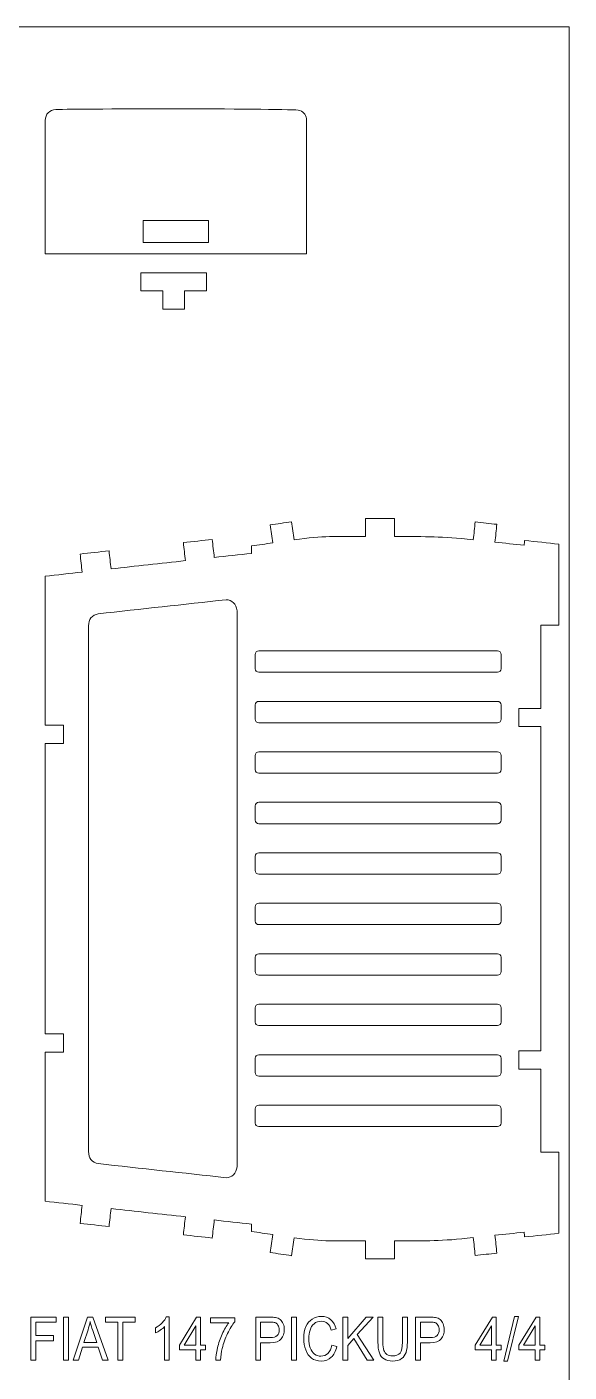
# Model space of a CAD drawing. Header units: centimetres. Extents: x 23.4 to 81.4, y 23.1 to 61.1.
# Drawn here: x 73.77 to 81.37, y 42.2 to 61.09 of the extents above; entities that cross this region are included whole.
import ezdxf

# ---------------------------------------------------------------- set-up
doc = ezdxf.new("R2010")
doc.units = ezdxf.units.CM
doc.header["$MEASUREMENT"] = 0
doc.layers.add('Camada 1', color=7, linetype='Continuous')

msp = doc.modelspace()

# ---------------------------------------------------------------- linework, layer by layer
at = {"layer": 'Camada 1', "color": 175, "lineweight": 20}
for points in [[(23.37193, 61.09444), (23.37193, 61.09444), (81.37193, 61.09444), (81.37193, 61.09444)], [(81.37193, 61.09444), (81.37193, 61.09444), (81.37193, 23.09444), (81.37193, 23.09444)]]:
    msp.add_open_spline(points, degree=3, dxfattribs=at)
at = {"layer": 'Camada 1', "color": 114, "lineweight": 9}
for points, knots in [([(77.59556, 59.92278), (77.65697, 59.89251), (77.68545, 59.85084), (77.69, 59.78145), (77.69, 59.78145), (77.69, 59.15612), (77.69, 58.53078), (77.69, 57.90544), (77.69, 57.90544), (76.46718, 57.90544), (75.24438, 57.90544), (74.02156, 57.90544), (74.02156, 57.90544), (74.02156, 58.53078), (74.02156, 59.15612), (74.02156, 59.78145), (74.02156, 59.78145), (74.02752, 59.87232), (74.08367, 59.92847), (74.17454, 59.93443), (74.17454, 59.93443), (74.51281, 59.9455), (77.45192, 59.95138), (77.59556, 59.92278)], [0, 0, 0, 0, 0.14285714, 0.14285714, 0.14285714, 0.14285714, 0.28571429, 0.28571429, 0.28571429, 0.28571429, 0.42857143, 0.42857143, 0.42857143, 0.42857143, 0.57142857, 0.57142857, 0.57142857, 0.57142857, 0.71428571, 0.71428571, 0.71428571, 0.71428571, 1, 1, 1, 1]), ([(75.97812, 57.38714), (75.97812, 57.30215), (75.97812, 57.21717), (75.97812, 57.13219), (75.97812, 57.13219), (75.87614, 57.13219), (75.77415, 57.13219), (75.67216, 57.13219), (75.67216, 57.13219), (75.67216, 57.21717), (75.67216, 57.30215), (75.67216, 57.38714), (75.67216, 57.38714), (75.57018, 57.38714), (75.4682, 57.38714), (75.36622, 57.38714), (75.36622, 57.38714), (75.36622, 57.47213), (75.36622, 57.55712), (75.36622, 57.6421), (75.36622, 57.6421), (75.67217, 57.6421), (75.97812, 57.6421), (76.28407, 57.6421), (76.28407, 57.6421), (76.28407, 57.55712), (76.28407, 57.47213), (76.28407, 57.38714), (76.28407, 57.38714), (76.18209, 57.38714), (76.0801, 57.38714), (75.97812, 57.38714)], [0, 0, 0, 0, 0.11111111, 0.11111111, 0.11111111, 0.11111111, 0.22222222, 0.22222222, 0.22222222, 0.22222222, 0.33333333, 0.33333333, 0.33333333, 0.33333333, 0.44444444, 0.44444444, 0.44444444, 0.44444444, 0.55555556, 0.55555556, 0.55555556, 0.55555556, 0.66666667, 0.66666667, 0.66666667, 0.66666667, 0.77777778, 0.77777778, 0.77777778, 0.77777778, 1, 1, 1, 1]), ([(74.02083, 46.95363), (74.02083, 48.31273), (74.02083, 49.67184), (74.02083, 51.03094), (74.02083, 51.03094), (74.10782, 51.03094), (74.19482, 51.03094), (74.28181, 51.03094), (74.28181, 51.03094), (74.28181, 51.11626), (74.28181, 51.20157), (74.28181, 51.28689), (74.28181, 51.28689), (74.19482, 51.28689), (74.10782, 51.28689), (74.02083, 51.28689), (74.02083, 51.28689), (74.02083, 51.9848), (74.02083, 52.68271), (74.02083, 53.38062), (74.02083, 53.38062), (74.19451, 53.3999), (74.3682, 53.41917), (74.54189, 53.43845), (74.54189, 53.43845), (74.53251, 53.52292), (74.52313, 53.60739), (74.51376, 53.69186), (74.51376, 53.69186), (74.6489, 53.70686), (74.78405, 53.72186), (74.9192, 53.73686), (74.9192, 53.73686), (74.92858, 53.6524), (74.93795, 53.56793), (74.94733, 53.48346), (74.94733, 53.48346), (75.29469, 53.52202), (75.64205, 53.56058), (75.98943, 53.59914), (75.98943, 53.59914), (75.98005, 53.6836), (75.97067, 53.76807), (75.9613, 53.85254), (75.9613, 53.85254), (76.09644, 53.86754), (76.2316, 53.88254), (76.36675, 53.89754), (76.36675, 53.89754), (76.37613, 53.81308), (76.3855, 53.72861), (76.39487, 53.64414), (76.39487, 53.64414), (76.56856, 53.66342), (76.74223, 53.6827), (76.91592, 53.70198), (76.91592, 53.70198), (76.91592, 53.73637), (76.91592, 53.77076), (76.91592, 53.80515), (76.91592, 53.80515), (77.01547, 53.81968), (77.11503, 53.8342), (77.21458, 53.84872), (77.21458, 53.84872), (77.2023, 53.93283), (77.19004, 54.01695), (77.17776, 54.10106), (77.17776, 54.10106), (77.27868, 54.11578), (77.37961, 54.1305), (77.48052, 54.14522), (77.48052, 54.14522), (77.49279, 54.06111), (77.50506, 53.977), (77.51733, 53.89289), (77.51733, 53.89289), (77.92643, 53.95258), (78.0969, 53.93646), (78.51439, 53.93646), (78.51439, 53.93646), (78.51439, 54.02127), (78.51439, 54.10607), (78.51439, 54.19088), (78.51439, 54.19088), (78.65037, 54.19088), (78.78635, 54.19088), (78.92233, 54.19088), (78.92233, 54.19088), (78.92233, 54.10607), (78.92233, 54.02127), (78.92233, 53.93646), (78.92233, 53.93646), (79.3965, 53.93646), (79.56137, 53.94289), (80.02844, 53.89232), (80.02844, 53.89232), (80.03747, 53.97569), (80.04649, 54.05904), (80.05552, 54.14241), (80.05552, 54.14241), (80.15691, 54.13142), (80.2583, 54.12045), (80.35969, 54.10947), (80.35969, 54.10947), (80.35066, 54.02611), (80.34165, 53.94275), (80.33262, 53.85939), (80.33262, 53.85939), (80.46852, 53.84468), (80.60442, 53.82996), (80.74032, 53.81525), (80.74032, 53.81525), (80.74322, 53.83744), (80.74613, 53.85962), (80.74903, 53.88181), (80.74903, 53.88181), (80.90916, 53.86497), (81.06929, 53.84815), (81.22943, 53.83132), (81.22943, 53.83132), (81.22943, 53.45139), (81.22943, 53.07147), (81.22943, 52.69154), (81.22943, 52.69154), (81.14444, 52.69154), (81.05946, 52.69154), (80.97447, 52.69154), (80.97447, 52.69154), (80.97447, 52.30269), (80.97447, 51.91383), (80.97447, 51.52498), (80.97447, 51.52498), (80.87249, 51.52498), (80.7705, 51.52498), (80.66852, 51.52498), (80.66852, 51.52498), (80.66852, 51.43999), (80.66852, 51.35501), (80.66852, 51.27002), (80.66852, 51.27002), (80.7705, 51.27002), (80.87249, 51.27002), (80.97447, 51.27002), (80.97447, 51.27002), (80.97447, 49.75153), (80.97447, 48.23304), (80.97447, 46.71455), (80.97447, 46.71455), (80.87249, 46.71455), (80.7705, 46.71455), (80.66852, 46.71455), (80.66852, 46.71455), (80.66852, 46.62956), (80.66852, 46.54458), (80.66852, 46.45959), (80.66852, 46.45959), (80.7705, 46.45959), (80.87249, 46.45959), (80.97447, 46.45959), (80.97447, 46.45959), (80.97447, 46.07074), (80.97447, 45.68188), (80.97447, 45.29303), (80.97447, 45.29303), (81.05946, 45.29303), (81.14444, 45.29303), (81.22943, 45.29303), (81.22943, 45.29303), (81.22943, 44.9131), (81.22943, 44.53318), (81.22943, 44.15325), (81.22943, 44.15325), (81.06929, 44.13642), (80.90916, 44.11959), (80.74903, 44.10276), (80.74903, 44.10276), (80.74613, 44.12495), (80.74322, 44.14713), (80.74032, 44.16932), (80.74032, 44.16932), (80.60442, 44.15461), (80.46852, 44.13989), (80.33262, 44.12518), (80.33262, 44.12518), (80.34165, 44.04182), (80.35066, 43.95846), (80.35969, 43.8751), (80.35969, 43.8751), (80.2583, 43.86412), (80.15691, 43.85315), (80.05552, 43.84216), (80.05552, 43.84216), (80.04649, 43.92553), (80.03747, 44.00888), (80.02844, 44.09225), (80.02844, 44.09225), (79.56137, 44.04168), (79.3965, 44.04811), (78.92233, 44.04811), (78.92233, 44.04811), (78.92233, 43.9633), (78.92233, 43.8785), (78.92233, 43.79369), (78.92233, 43.79369), (78.78635, 43.79369), (78.65037, 43.79369), (78.51439, 43.79369), (78.51439, 43.79369), (78.51439, 43.8785), (78.51439, 43.9633), (78.51439, 44.04811), (78.51439, 44.04811), (78.0969, 44.04811), (77.92643, 44.03199), (77.51733, 44.09168), (77.51733, 44.09168), (77.50506, 44.00757), (77.49279, 43.92345), (77.48052, 43.83935), (77.48052, 43.83935), (77.37961, 43.85407), (77.27868, 43.86878), (77.17776, 43.88351), (77.17776, 43.88351), (77.19004, 43.96762), (77.2023, 44.05174), (77.21458, 44.13584), (77.21458, 44.13584), (77.11503, 44.15037), (77.01547, 44.16489), (76.91592, 44.17941), (76.91592, 44.17941), (76.91592, 44.21381), (76.91592, 44.2482), (76.91592, 44.28259), (76.91592, 44.28259), (76.74223, 44.30187), (76.56856, 44.32115), (76.39487, 44.34043), (76.39487, 44.34043), (76.3855, 44.25596), (76.37613, 44.17149), (76.36675, 44.08702), (76.36675, 44.08702), (76.2316, 44.10203), (76.09644, 44.11703), (75.9613, 44.13203), (75.9613, 44.13203), (75.97067, 44.2165), (75.98005, 44.30097), (75.98943, 44.38543), (75.98943, 44.38543), (75.64205, 44.42399), (75.29469, 44.46255), (74.94733, 44.50111), (74.94733, 44.50111), (74.93795, 44.41664), (74.92858, 44.33217), (74.9192, 44.2477), (74.9192, 44.2477), (74.78405, 44.26271), (74.6489, 44.27771), (74.51376, 44.29271), (74.51376, 44.29271), (74.52313, 44.37718), (74.53251, 44.46165), (74.54189, 44.54611), (74.54189, 44.54611), (74.3682, 44.5654), (74.19451, 44.58467), (74.02083, 44.60395), (74.02083, 44.60395), (74.02083, 45.30186), (74.02083, 45.99977), (74.02083, 46.69768), (74.02083, 46.69768), (74.10782, 46.69768), (74.19482, 46.69768), (74.28181, 46.69768), (74.28181, 46.69768), (74.28181, 46.783), (74.28181, 46.86831), (74.28181, 46.95363), (74.28181, 46.95363), (74.19482, 46.95363), (74.10782, 46.95363), (74.02083, 46.95363)], [0, 0, 0, 0, 0.01369863, 0.01369863, 0.01369863, 0.01369863, 0.02739726, 0.02739726, 0.02739726, 0.02739726, 0.04109589, 0.04109589, 0.04109589, 0.04109589, 0.05479452, 0.05479452, 0.05479452, 0.05479452, 0.06849315, 0.06849315, 0.06849315, 0.06849315, 0.08219178, 0.08219178, 0.08219178, 0.08219178, 0.09589041, 0.09589041, 0.09589041, 0.09589041, 0.10958904, 0.10958904, 0.10958904, 0.10958904, 0.12328767, 0.12328767, 0.12328767, 0.12328767, 0.1369863, 0.1369863, 0.1369863, 0.1369863, 0.15068493, 0.15068493, 0.15068493, 0.15068493, 0.16438356, 0.16438356, 0.16438356, 0.16438356, 0.17808219, 0.17808219, 0.17808219, 0.17808219, 0.19178082, 0.19178082, 0.19178082, 0.19178082, 0.20547945, 0.20547945, 0.20547945, 0.20547945, 0.21917808, 0.21917808, 0.21917808, 0.21917808, 0.23287671, 0.23287671, 0.23287671, 0.23287671, 0.24657534, 0.24657534, 0.24657534, 0.24657534, 0.26027397, 0.26027397, 0.26027397, 0.26027397, 0.2739726, 0.2739726, 0.2739726, 0.2739726, 0.28767123, 0.28767123, 0.28767123, 0.28767123, 0.30136986, 0.30136986, 0.30136986, 0.30136986, 0.31506849, 0.31506849, 0.31506849, 0.31506849, 0.32876712, 0.32876712, 0.32876712, 0.32876712, 0.34246575, 0.34246575, 0.34246575, 0.34246575, 0.35616438, 0.35616438, 0.35616438, 0.35616438, 0.36986301, 0.36986301, 0.36986301, 0.36986301, 0.38356164, 0.38356164, 0.38356164, 0.38356164, 0.39726027, 0.39726027, 0.39726027, 0.39726027, 0.4109589, 0.4109589, 0.4109589, 0.4109589, 0.42465753, 0.42465753, 0.42465753, 0.42465753, 0.43835616, 0.43835616, 0.43835616, 0.43835616, 0.45205479, 0.45205479, 0.45205479, 0.45205479, 0.46575342, 0.46575342, 0.46575342, 0.46575342, 0.47945205, 0.47945205, 0.47945205, 0.47945205, 0.49315068, 0.49315068, 0.49315068, 0.49315068, 0.50684932, 0.50684932, 0.50684932, 0.50684932, 0.52054795, 0.52054795, 0.52054795, 0.52054795, 0.53424658, 0.53424658, 0.53424658, 0.53424658, 0.54794521, 0.54794521, 0.54794521, 0.54794521, 0.56164384, 0.56164384, 0.56164384, 0.56164384, 0.57534247, 0.57534247, 0.57534247, 0.57534247, 0.5890411, 0.5890411, 0.5890411, 0.5890411, 0.60273973, 0.60273973, 0.60273973, 0.60273973, 0.61643836, 0.61643836, 0.61643836, 0.61643836, 0.63013699, 0.63013699, 0.63013699, 0.63013699, 0.64383562, 0.64383562, 0.64383562, 0.64383562, 0.65753425, 0.65753425, 0.65753425, 0.65753425, 0.67123288, 0.67123288, 0.67123288, 0.67123288, 0.68493151, 0.68493151, 0.68493151, 0.68493151, 0.69863014, 0.69863014, 0.69863014, 0.69863014, 0.71232877, 0.71232877, 0.71232877, 0.71232877, 0.7260274, 0.7260274, 0.7260274, 0.7260274, 0.73972603, 0.73972603, 0.73972603, 0.73972603, 0.75342466, 0.75342466, 0.75342466, 0.75342466, 0.76712329, 0.76712329, 0.76712329, 0.76712329, 0.78082192, 0.78082192, 0.78082192, 0.78082192, 0.79452055, 0.79452055, 0.79452055, 0.79452055, 0.80821918, 0.80821918, 0.80821918, 0.80821918, 0.82191781, 0.82191781, 0.82191781, 0.82191781, 0.83561644, 0.83561644, 0.83561644, 0.83561644, 0.84931507, 0.84931507, 0.84931507, 0.84931507, 0.8630137, 0.8630137, 0.8630137, 0.8630137, 0.87671233, 0.87671233, 0.87671233, 0.87671233, 0.89041096, 0.89041096, 0.89041096, 0.89041096, 0.90410959, 0.90410959, 0.90410959, 0.90410959, 0.91780822, 0.91780822, 0.91780822, 0.91780822, 0.93150685, 0.93150685, 0.93150685, 0.93150685, 0.94520548, 0.94520548, 0.94520548, 0.94520548, 0.95890411, 0.95890411, 0.95890411, 0.95890411, 0.97260274, 0.97260274, 0.97260274, 0.97260274, 1, 1, 1, 1]), ([(74.63274, 52.68271), (74.63274, 50.22243), (74.63274, 47.76214), (74.63274, 45.30185), (74.63274, 45.30185), (74.63065, 45.20919), (74.6771, 45.14816), (74.76874, 45.1319), (74.76874, 45.1319), (75.3659, 45.06589), (75.96307, 44.9999), (76.56022, 44.9339), (76.56022, 44.9339), (76.64133, 44.9321), (76.70816, 44.99541), (76.71421, 45.08789), (76.71421, 45.08789), (76.71421, 47.69082), (76.71421, 50.29374), (76.71421, 52.89667), (76.71421, 52.89667), (76.70816, 52.98916), (76.64133, 53.05247), (76.56022, 53.05067), (76.56022, 53.05067), (75.96307, 52.98467), (75.3659, 52.91867), (74.76874, 52.85267), (74.76874, 52.85267), (74.67864, 52.83668), (74.62862, 52.77414), (74.63274, 52.68271)], [0, 0, 0, 0, 0.11111111, 0.11111111, 0.11111111, 0.11111111, 0.22222222, 0.22222222, 0.22222222, 0.22222222, 0.33333333, 0.33333333, 0.33333333, 0.33333333, 0.44444444, 0.44444444, 0.44444444, 0.44444444, 0.55555556, 0.55555556, 0.55555556, 0.55555556, 0.66666667, 0.66666667, 0.66666667, 0.66666667, 0.77777778, 0.77777778, 0.77777778, 0.77777778, 1, 1, 1, 1])]:
    msp.add_open_spline(points, degree=3, knots=knots, dxfattribs=at)
at = {"layer": 'Camada 1', "lineweight": 9}
msp.add_open_spline([(75.39687, 58.37481), (75.39687, 58.27283), (75.39687, 58.17084), (75.39687, 58.06886), (75.39687, 58.06886), (75.70281, 58.06886), (76.00875, 58.06886), (76.3147, 58.06886), (76.3147, 58.06886), (76.3147, 58.17084), (76.3147, 58.27283), (76.3147, 58.37481), (76.3147, 58.37481), (76.00875, 58.37481), (75.70281, 58.37481), (75.39687, 58.37481)], degree=3, knots=[0, 0, 0, 0, 0.2, 0.2, 0.2, 0.2, 0.4, 0.4, 0.4, 0.4, 0.6, 0.6, 0.6, 0.6, 1, 1, 1, 1], dxfattribs=at)
at = {"layer": 'Camada 1', "color": 140, "lineweight": 9}
for points in [[(80.36902, 52.33238), (80.36902, 52.33238), (77.01864, 52.33238), (77.01864, 52.33238), (77.01864, 52.33238), (76.99115, 52.33238), (76.96863, 52.30987), (76.96863, 52.28238), (76.96863, 52.28238), (76.96863, 52.28238), (76.96863, 52.08238), (76.96863, 52.08238), (76.96863, 52.08238), (76.96863, 52.05489), (76.99115, 52.03238), (77.01864, 52.03238), (77.01864, 52.03238), (77.01864, 52.03238), (80.36902, 52.03238), (80.36902, 52.03238), (80.36902, 52.03238), (80.39651, 52.03238), (80.41902, 52.05488), (80.41902, 52.08238), (80.41902, 52.08238), (80.41902, 52.08238), (80.41902, 52.28238), (80.41902, 52.28238), (80.41902, 52.28238), (80.41902, 52.30988), (80.39649, 52.33238), (80.36902, 52.33238)], [(80.36902, 51.62347), (77.43189, 51.62347), (79.95577, 51.62347), (77.01864, 51.62347), (77.01864, 51.62347), (76.99115, 51.62347), (76.96863, 51.60097), (76.96863, 51.57347), (76.96863, 51.57347), (76.96863, 51.50681), (76.96863, 51.44014), (76.96863, 51.37347), (76.96863, 51.37347), (76.96863, 51.34597), (76.99115, 51.32347), (77.01864, 51.32347), (77.01864, 51.32347), (79.95577, 51.32347), (77.43189, 51.32347), (80.36902, 51.32347), (80.36902, 51.32347), (80.39651, 51.32347), (80.41902, 51.34597), (80.41902, 51.37347), (80.41902, 51.37347), (80.41902, 51.44014), (80.41902, 51.50681), (80.41902, 51.57347), (80.41902, 51.57347), (80.41902, 51.60097), (80.39651, 51.62347), (80.36902, 51.62347)], [(80.36902, 50.91456), (77.43189, 50.91456), (79.95577, 50.91456), (77.01864, 50.91456), (77.01864, 50.91456), (76.99115, 50.91456), (76.96863, 50.89206), (76.96863, 50.86456), (76.96863, 50.86456), (76.96863, 50.7979), (76.96863, 50.73123), (76.96863, 50.66456), (76.96863, 50.66456), (76.96863, 50.63706), (76.99115, 50.61456), (77.01864, 50.61456), (77.01864, 50.61456), (79.95577, 50.61456), (77.43189, 50.61456), (80.36902, 50.61456), (80.36902, 50.61456), (80.39651, 50.61456), (80.41902, 50.63706), (80.41902, 50.66456), (80.41902, 50.66456), (80.41902, 50.73123), (80.41902, 50.7979), (80.41902, 50.86456), (80.41902, 50.86456), (80.41902, 50.89206), (80.39651, 50.91456), (80.36902, 50.91456)], [(80.36902, 50.20565), (77.43189, 50.20565), (79.95577, 50.20565), (77.01864, 50.20565), (77.01864, 50.20565), (76.99115, 50.20565), (76.96863, 50.18315), (76.96863, 50.15565), (76.96863, 50.15565), (76.96863, 50.08899), (76.96863, 50.02232), (76.96863, 49.95565), (76.96863, 49.95565), (76.96863, 49.92815), (76.99115, 49.90565), (77.01864, 49.90565), (77.01864, 49.90565), (79.95577, 49.90565), (77.43189, 49.90565), (80.36902, 49.90565), (80.36902, 49.90565), (80.39651, 49.90565), (80.41902, 49.92815), (80.41902, 49.95565), (80.41902, 49.95565), (80.41902, 50.02232), (80.41902, 50.08899), (80.41902, 50.15565), (80.41902, 50.15565), (80.41902, 50.18315), (80.39651, 50.20565), (80.36902, 50.20565)], [(80.36902, 49.49674), (77.43189, 49.49674), (79.95577, 49.49674), (77.01864, 49.49674), (77.01864, 49.49674), (76.99115, 49.49674), (76.96863, 49.47424), (76.96863, 49.44674), (76.96863, 49.44674), (76.96863, 49.38008), (76.96863, 49.31341), (76.96863, 49.24674), (76.96863, 49.24674), (76.96863, 49.21924), (76.99115, 49.19674), (77.01864, 49.19674), (77.01864, 49.19674), (79.95577, 49.19674), (77.43189, 49.19674), (80.36902, 49.19674), (80.36902, 49.19674), (80.39651, 49.19674), (80.41902, 49.21924), (80.41902, 49.24674), (80.41902, 49.24674), (80.41902, 49.31341), (80.41902, 49.38008), (80.41902, 49.44674), (80.41902, 49.44674), (80.41902, 49.47424), (80.39651, 49.49674), (80.36902, 49.49674)], [(80.36902, 48.78784), (77.43189, 48.78784), (79.95577, 48.78784), (77.01864, 48.78784), (77.01864, 48.78784), (76.99115, 48.78784), (76.96863, 48.76534), (76.96863, 48.73784), (76.96863, 48.73784), (76.96863, 48.67118), (76.96863, 48.60451), (76.96863, 48.53784), (76.96863, 48.53784), (76.96863, 48.51034), (76.99115, 48.48784), (77.01864, 48.48784), (77.01864, 48.48784), (79.95577, 48.48784), (77.43189, 48.48784), (80.36902, 48.48784), (80.36902, 48.48784), (80.39651, 48.48784), (80.41902, 48.51034), (80.41902, 48.53784), (80.41902, 48.53784), (80.41902, 48.60451), (80.41902, 48.67118), (80.41902, 48.73784), (80.41902, 48.73784), (80.41902, 48.76534), (80.39651, 48.78784), (80.36902, 48.78784)], [(80.36902, 48.07893), (77.43189, 48.07893), (79.95577, 48.07893), (77.01864, 48.07893), (77.01864, 48.07893), (76.99115, 48.07893), (76.96863, 48.05643), (76.96863, 48.02893), (76.96863, 48.02893), (76.96863, 47.96227), (76.96863, 47.8956), (76.96863, 47.82893), (76.96863, 47.82893), (76.96863, 47.80143), (76.99115, 47.77893), (77.01864, 47.77893), (77.01864, 47.77893), (79.95577, 47.77893), (77.43189, 47.77893), (80.36902, 47.77893), (80.36902, 47.77893), (80.39651, 47.77893), (80.41902, 47.80143), (80.41902, 47.82893), (80.41902, 47.82893), (80.41902, 47.8956), (80.41902, 47.96227), (80.41902, 48.02893), (80.41902, 48.02893), (80.41902, 48.05643), (80.39651, 48.07893), (80.36902, 48.07893)], [(80.36902, 47.37002), (77.43189, 47.37002), (79.95577, 47.37002), (77.01864, 47.37002), (77.01864, 47.37002), (76.99115, 47.37002), (76.96863, 47.34752), (76.96863, 47.32002), (76.96863, 47.32002), (76.96863, 47.25336), (76.96863, 47.18669), (76.96863, 47.12002), (76.96863, 47.12002), (76.96863, 47.09252), (76.99115, 47.07002), (77.01864, 47.07002), (77.01864, 47.07002), (79.95577, 47.07002), (77.43189, 47.07002), (80.36902, 47.07002), (80.36902, 47.07002), (80.39651, 47.07002), (80.41902, 47.09252), (80.41902, 47.12002), (80.41902, 47.12002), (80.41902, 47.18669), (80.41902, 47.25336), (80.41902, 47.32002), (80.41902, 47.32002), (80.41902, 47.34752), (80.39651, 47.37002), (80.36902, 47.37002)], [(80.36902, 46.66111), (77.43189, 46.66111), (79.95577, 46.66111), (77.01864, 46.66111), (77.01864, 46.66111), (76.99115, 46.66111), (76.96863, 46.63861), (76.96863, 46.61111), (76.96863, 46.61111), (76.96863, 46.54445), (76.96863, 46.47778), (76.96863, 46.41111), (76.96863, 46.41111), (76.96863, 46.38361), (76.99115, 46.36111), (77.01864, 46.36111), (77.01864, 46.36111), (79.95577, 46.36111), (77.43189, 46.36111), (80.36902, 46.36111), (80.36902, 46.36111), (80.39651, 46.36111), (80.41902, 46.38361), (80.41902, 46.41111), (80.41902, 46.41111), (80.41902, 46.47778), (80.41902, 46.54445), (80.41902, 46.61111), (80.41902, 46.61111), (80.41902, 46.63861), (80.39651, 46.66111), (80.36902, 46.66111)], [(80.36902, 45.9522), (80.36902, 45.9522), (77.01864, 45.9522), (77.01864, 45.9522), (77.01864, 45.9522), (76.99115, 45.9522), (76.96863, 45.92969), (76.96863, 45.9022), (76.96863, 45.9022), (76.96863, 45.9022), (76.96863, 45.7022), (76.96863, 45.7022), (76.96863, 45.7022), (76.96863, 45.67471), (76.99115, 45.6522), (77.01864, 45.6522), (77.01864, 45.6522), (77.01864, 45.6522), (80.36902, 45.6522), (80.36902, 45.6522), (80.36902, 45.6522), (80.39651, 45.6522), (80.41902, 45.6747), (80.41902, 45.7022), (80.41902, 45.7022), (80.41902, 45.7022), (80.41902, 45.9022), (80.41902, 45.9022), (80.41902, 45.9022), (80.41902, 45.9297), (80.39649, 45.9522), (80.36902, 45.9522)]]:
    msp.add_open_spline(points, degree=3, knots=[0, 0, 0, 0, 0.11111111, 0.11111111, 0.11111111, 0.11111111, 0.22222222, 0.22222222, 0.22222222, 0.22222222, 0.33333333, 0.33333333, 0.33333333, 0.33333333, 0.44444444, 0.44444444, 0.44444444, 0.44444444, 0.55555556, 0.55555556, 0.55555556, 0.55555556, 0.66666667, 0.66666667, 0.66666667, 0.66666667, 0.77777778, 0.77777778, 0.77777778, 0.77777778, 1, 1, 1, 1], dxfattribs=at)
at = {"layer": 'Camada 1', "color": 240, "lineweight": 9}
for points, knots in [([(73.82423, 42.37003), (73.82423, 42.37003), (73.82423, 42.97625), (73.82423, 42.97625), (73.82423, 42.97625), (73.82423, 42.97625), (74.1788, 42.97625), (74.1788, 42.97625), (74.1788, 42.97625), (74.1788, 42.97625), (74.1788, 42.90513), (74.1788, 42.90513), (74.1788, 42.90513), (74.1788, 42.90513), (73.89397, 42.90513), (73.89397, 42.90513), (73.89397, 42.90513), (73.89397, 42.90513), (73.89397, 42.71632), (73.89397, 42.71632), (73.89397, 42.71632), (73.89397, 42.71632), (74.14063, 42.71632), (74.14063, 42.71632), (74.14063, 42.71632), (74.14063, 42.71632), (74.14063, 42.6452), (74.14063, 42.6452), (74.14063, 42.6452), (74.14063, 42.6452), (73.89397, 42.6452), (73.89397, 42.6452), (73.89397, 42.6452), (73.89397, 42.6452), (73.89397, 42.37003), (73.89397, 42.37003), (73.89397, 42.37003), (73.89397, 42.37003), (73.82423, 42.37003), (73.82423, 42.37003)], [0, 0, 0, 0, 0.09090909, 0.09090909, 0.09090909, 0.09090909, 0.18181818, 0.18181818, 0.18181818, 0.18181818, 0.27272727, 0.27272727, 0.27272727, 0.27272727, 0.36363636, 0.36363636, 0.36363636, 0.36363636, 0.45454545, 0.45454545, 0.45454545, 0.45454545, 0.54545455, 0.54545455, 0.54545455, 0.54545455, 0.63636364, 0.63636364, 0.63636364, 0.63636364, 0.72727273, 0.72727273, 0.72727273, 0.72727273, 0.81818182, 0.81818182, 0.81818182, 0.81818182, 1, 1, 1, 1]), ([(74.28072, 42.37003), (74.28072, 42.37003), (74.28072, 42.97625), (74.28072, 42.97625), (74.28072, 42.97625), (74.28072, 42.97625), (74.35045, 42.97625), (74.35045, 42.97625), (74.35045, 42.97625), (74.35045, 42.97625), (74.35045, 42.37003), (74.35045, 42.37003), (74.35045, 42.37003), (74.35045, 42.37003), (74.28072, 42.37003), (74.28072, 42.37003)], [0, 0, 0, 0, 0.2, 0.2, 0.2, 0.2, 0.4, 0.4, 0.4, 0.4, 0.6, 0.6, 0.6, 0.6, 1, 1, 1, 1]), ([(74.4153, 42.37003), (74.4153, 42.37003), (74.61693, 42.97625), (74.61693, 42.97625), (74.61693, 42.97625), (74.61693, 42.97625), (74.69341, 42.97625), (74.69341, 42.97625), (74.69341, 42.97625), (74.69341, 42.97625), (74.90739, 42.37003), (74.90739, 42.37003), (74.90739, 42.37003), (74.90739, 42.37003), (74.82823, 42.37003), (74.82823, 42.37003), (74.82823, 42.37003), (74.82823, 42.37003), (74.76743, 42.55376), (74.76743, 42.55376), (74.76743, 42.55376), (74.76743, 42.55376), (74.54609, 42.55376), (74.54609, 42.55376), (74.54609, 42.55376), (74.54609, 42.55376), (74.48908, 42.37003), (74.48908, 42.37003), (74.48908, 42.37003), (74.48908, 42.37003), (74.4153, 42.37003), (74.4153, 42.37003)], [0, 0, 0, 0, 0.11111111, 0.11111111, 0.11111111, 0.11111111, 0.22222222, 0.22222222, 0.22222222, 0.22222222, 0.33333333, 0.33333333, 0.33333333, 0.33333333, 0.44444444, 0.44444444, 0.44444444, 0.44444444, 0.55555556, 0.55555556, 0.55555556, 0.55555556, 0.66666667, 0.66666667, 0.66666667, 0.66666667, 0.77777778, 0.77777778, 0.77777778, 0.77777778, 1, 1, 1, 1]), ([(74.56652, 42.61895), (74.56652, 42.61895), (74.74565, 42.61895), (74.74565, 42.61895), (74.74565, 42.61895), (74.74565, 42.61895), (74.69083, 42.78701), (74.69083, 42.78701), (74.69083, 42.78701), (74.67431, 42.8381), (74.66184, 42.88029), (74.65315, 42.91359), (74.65315, 42.91359), (74.64594, 42.87408), (74.63627, 42.83528), (74.62415, 42.79689), (74.62415, 42.79689), (74.62415, 42.79689), (74.56652, 42.61895), (74.56652, 42.61895)], [0, 0, 0, 0, 0.16666667, 0.16666667, 0.16666667, 0.16666667, 0.33333333, 0.33333333, 0.33333333, 0.33333333, 0.5, 0.5, 0.5, 0.5, 0.66666667, 0.66666667, 0.66666667, 0.66666667, 1, 1, 1, 1]), ([(75.04174, 42.37003), (75.04174, 42.37003), (75.04174, 42.90513), (75.04174, 42.90513), (75.04174, 42.90513), (75.04174, 42.90513), (74.86848, 42.90513), (74.86848, 42.90513), (74.86848, 42.90513), (74.86848, 42.90513), (74.86848, 42.97625), (74.86848, 42.97625), (74.86848, 42.97625), (74.86848, 42.97625), (75.28473, 42.97625), (75.28473, 42.97625), (75.28473, 42.97625), (75.28473, 42.97625), (75.28473, 42.90513), (75.28473, 42.90513), (75.28473, 42.90513), (75.28473, 42.90513), (75.11147, 42.90513), (75.11147, 42.90513), (75.11147, 42.90513), (75.11147, 42.90513), (75.11147, 42.37003), (75.11147, 42.37003), (75.11147, 42.37003), (75.11147, 42.37003), (75.04174, 42.37003), (75.04174, 42.37003)], [0, 0, 0, 0, 0.11111111, 0.11111111, 0.11111111, 0.11111111, 0.22222222, 0.22222222, 0.22222222, 0.22222222, 0.33333333, 0.33333333, 0.33333333, 0.33333333, 0.44444444, 0.44444444, 0.44444444, 0.44444444, 0.55555556, 0.55555556, 0.55555556, 0.55555556, 0.66666667, 0.66666667, 0.66666667, 0.66666667, 0.77777778, 0.77777778, 0.77777778, 0.77777778, 1, 1, 1, 1]), ([(75.76384, 42.37003), (75.76384, 42.37003), (75.69924, 42.37003), (75.69924, 42.37003), (75.69924, 42.37003), (75.69924, 42.37003), (75.69924, 42.84445), (75.69924, 42.84445), (75.69924, 42.84445), (75.6837, 42.82723), (75.66327, 42.81016), (75.63807, 42.79308), (75.63807, 42.79308), (75.61286, 42.77601), (75.5901, 42.76317), (75.57004, 42.7547), (75.57004, 42.7547), (75.57004, 42.7547), (75.57004, 42.82667), (75.57004, 42.82667), (75.57004, 42.82667), (75.60613, 42.84614), (75.6377, 42.86985), (75.66474, 42.89779), (75.66474, 42.89779), (75.69178, 42.92559), (75.71099, 42.95254), (75.72224, 42.97879), (75.72224, 42.97879), (75.72224, 42.97879), (75.76384, 42.97879), (75.76384, 42.97879), (75.76384, 42.97879), (75.76384, 42.97879), (75.76384, 42.37003), (75.76384, 42.37003)], [0, 0, 0, 0, 0.1, 0.1, 0.1, 0.1, 0.2, 0.2, 0.2, 0.2, 0.3, 0.3, 0.3, 0.3, 0.4, 0.4, 0.4, 0.4, 0.5, 0.5, 0.5, 0.5, 0.6, 0.6, 0.6, 0.6, 0.7, 0.7, 0.7, 0.7, 0.8, 0.8, 0.8, 0.8, 1, 1, 1, 1]), ([(76.13616, 42.37003), (76.13616, 42.37003), (76.13616, 42.51481), (76.13616, 42.51481), (76.13616, 42.51481), (76.13616, 42.51481), (75.90785, 42.51481), (75.90785, 42.51481), (75.90785, 42.51481), (75.90785, 42.51481), (75.90785, 42.58339), (75.90785, 42.58339), (75.90785, 42.58339), (75.90785, 42.58339), (76.1479, 42.97625), (76.1479, 42.97625), (76.1479, 42.97625), (76.1479, 42.97625), (76.20076, 42.97625), (76.20076, 42.97625), (76.20076, 42.97625), (76.20076, 42.97625), (76.20076, 42.58339), (76.20076, 42.58339), (76.20076, 42.58339), (76.20076, 42.58339), (76.27197, 42.58339), (76.27197, 42.58339), (76.27197, 42.58339), (76.27197, 42.58339), (76.27197, 42.51481), (76.27197, 42.51481), (76.27197, 42.51481), (76.27197, 42.51481), (76.20076, 42.51481), (76.20076, 42.51481), (76.20076, 42.51481), (76.20076, 42.51481), (76.20076, 42.37003), (76.20076, 42.37003), (76.20076, 42.37003), (76.20076, 42.37003), (76.13616, 42.37003), (76.13616, 42.37003)], [0, 0, 0, 0, 0.08333333, 0.08333333, 0.08333333, 0.08333333, 0.16666667, 0.16666667, 0.16666667, 0.16666667, 0.25, 0.25, 0.25, 0.25, 0.33333333, 0.33333333, 0.33333333, 0.33333333, 0.41666667, 0.41666667, 0.41666667, 0.41666667, 0.5, 0.5, 0.5, 0.5, 0.58333333, 0.58333333, 0.58333333, 0.58333333, 0.66666667, 0.66666667, 0.66666667, 0.66666667, 0.75, 0.75, 0.75, 0.75, 0.83333333, 0.83333333, 0.83333333, 0.83333333, 1, 1, 1, 1]), ([(76.34183, 42.89751), (76.34183, 42.89751), (76.34183, 42.96863), (76.34183, 42.96863), (76.34183, 42.96863), (76.34183, 42.96863), (76.68172, 42.96863), (76.68172, 42.96863), (76.68172, 42.96863), (76.68172, 42.96863), (76.68172, 42.91105), (76.68172, 42.91105), (76.68172, 42.91105), (76.64832, 42.86999), (76.61505, 42.81538), (76.58225, 42.74722), (76.58225, 42.74722), (76.54934, 42.67906), (76.52401, 42.60893), (76.50603, 42.53682), (76.50603, 42.53682), (76.49318, 42.48616), (76.48486, 42.43043), (76.48131, 42.37003), (76.48131, 42.37003), (76.48131, 42.37003), (76.41524, 42.37003), (76.41524, 42.37003), (76.41524, 42.37003), (76.41598, 42.41773), (76.42405, 42.47544), (76.43959, 42.54303), (76.43959, 42.54303), (76.45513, 42.61077), (76.47727, 42.67596), (76.50627, 42.73875), (76.50627, 42.73875), (76.53527, 42.80155), (76.5661, 42.85447), (76.59877, 42.89751), (76.59877, 42.89751), (76.59877, 42.89751), (76.34183, 42.89751), (76.34183, 42.89751)], [0, 0, 0, 0, 0.08333333, 0.08333333, 0.08333333, 0.08333333, 0.16666667, 0.16666667, 0.16666667, 0.16666667, 0.25, 0.25, 0.25, 0.25, 0.33333333, 0.33333333, 0.33333333, 0.33333333, 0.41666667, 0.41666667, 0.41666667, 0.41666667, 0.5, 0.5, 0.5, 0.5, 0.58333333, 0.58333333, 0.58333333, 0.58333333, 0.66666667, 0.66666667, 0.66666667, 0.66666667, 0.75, 0.75, 0.75, 0.75, 0.83333333, 0.83333333, 0.83333333, 0.83333333, 1, 1, 1, 1]), ([(76.97609, 42.37003), (76.97609, 42.37003), (76.97609, 42.97625), (76.97609, 42.97625), (76.97609, 42.97625), (76.97609, 42.97625), (77.17455, 42.97625), (77.17455, 42.97625), (77.17455, 42.97625), (77.20942, 42.97625), (77.2361, 42.97427), (77.25457, 42.97046), (77.25457, 42.97046), (77.28039, 42.96552), (77.30205, 42.95607), (77.31953, 42.94224), (77.31953, 42.94224), (77.33703, 42.92827), (77.3511, 42.90879), (77.36175, 42.88382), (77.36175, 42.88382), (77.37239, 42.85884), (77.37765, 42.83132), (77.37765, 42.80127), (77.37765, 42.80127), (77.37765, 42.7499), (77.36346, 42.7063), (77.33495, 42.67074), (77.33495, 42.67074), (77.30657, 42.63504), (77.25506, 42.61726), (77.18067, 42.61726), (77.18067, 42.61726), (77.18067, 42.61726), (77.04584, 42.61726), (77.04584, 42.61726), (77.04584, 42.61726), (77.04584, 42.61726), (77.04584, 42.37003), (77.04584, 42.37003), (77.04584, 42.37003), (77.04584, 42.37003), (76.97609, 42.37003), (76.97609, 42.37003)], [0, 0, 0, 0, 0.08333333, 0.08333333, 0.08333333, 0.08333333, 0.16666667, 0.16666667, 0.16666667, 0.16666667, 0.25, 0.25, 0.25, 0.25, 0.33333333, 0.33333333, 0.33333333, 0.33333333, 0.41666667, 0.41666667, 0.41666667, 0.41666667, 0.5, 0.5, 0.5, 0.5, 0.58333333, 0.58333333, 0.58333333, 0.58333333, 0.66666667, 0.66666667, 0.66666667, 0.66666667, 0.75, 0.75, 0.75, 0.75, 0.83333333, 0.83333333, 0.83333333, 0.83333333, 1, 1, 1, 1]), ([(77.04584, 42.68838), (77.04584, 42.68838), (77.18165, 42.68838), (77.18165, 42.68838), (77.18165, 42.68838), (77.22667, 42.68838), (77.25848, 42.69797), (77.27745, 42.71731), (77.27745, 42.71731), (77.29629, 42.73664), (77.30571, 42.76373), (77.30571, 42.79887), (77.30571, 42.79887), (77.30571, 42.82413), (77.30021, 42.84586), (77.28907, 42.86392), (77.28907, 42.86392), (77.27794, 42.88198), (77.26325, 42.89398), (77.24515, 42.89976), (77.24515, 42.89976), (77.2334, 42.90329), (77.21174, 42.90513), (77.1803, 42.90513), (77.1803, 42.90513), (77.1803, 42.90513), (77.04584, 42.90513), (77.04584, 42.90513), (77.04584, 42.90513), (77.04584, 42.90513), (77.04584, 42.68838), (77.04584, 42.68838)], [0, 0, 0, 0, 0.11111111, 0.11111111, 0.11111111, 0.11111111, 0.22222222, 0.22222222, 0.22222222, 0.22222222, 0.33333333, 0.33333333, 0.33333333, 0.33333333, 0.44444444, 0.44444444, 0.44444444, 0.44444444, 0.55555556, 0.55555556, 0.55555556, 0.55555556, 0.66666667, 0.66666667, 0.66666667, 0.66666667, 0.77777778, 0.77777778, 0.77777778, 0.77777778, 1, 1, 1, 1]), ([(77.47749, 42.37003), (77.47749, 42.37003), (77.47749, 42.97625), (77.47749, 42.97625), (77.47749, 42.97625), (77.47749, 42.97625), (77.54723, 42.97625), (77.54723, 42.97625), (77.54723, 42.97625), (77.54723, 42.97625), (77.54723, 42.37003), (77.54723, 42.37003), (77.54723, 42.37003), (77.54723, 42.37003), (77.47749, 42.37003), (77.47749, 42.37003)], [0, 0, 0, 0, 0.2, 0.2, 0.2, 0.2, 0.4, 0.4, 0.4, 0.4, 0.6, 0.6, 0.6, 0.6, 1, 1, 1, 1]), ([(78.0441, 42.58269), (78.0441, 42.58269), (78.11384, 42.56237), (78.11384, 42.56237), (78.11384, 42.56237), (78.09928, 42.49647), (78.0731, 42.44637), (78.03529, 42.4118), (78.03529, 42.4118), (77.99748, 42.37723), (77.95123, 42.35987), (77.89654, 42.35987), (77.89654, 42.35987), (77.84002, 42.35987), (77.79401, 42.37313), (77.75853, 42.3998), (77.75853, 42.3998), (77.72305, 42.42633), (77.69613, 42.46486), (77.67766, 42.51523), (77.67766, 42.51523), (77.65918, 42.56575), (77.64988, 42.6198), (77.64988, 42.67765), (77.64988, 42.67765), (77.64988, 42.74073), (77.66029, 42.79576), (77.68121, 42.84275), (77.68121, 42.84275), (77.70213, 42.88974), (77.73186, 42.92545), (77.7704, 42.94986), (77.7704, 42.94986), (77.80894, 42.97427), (77.85139, 42.98641), (77.89764, 42.98641), (77.89764, 42.98641), (77.95025, 42.98641), (77.99442, 42.97102), (78.03015, 42.94012), (78.03015, 42.94012), (78.066, 42.90922), (78.09096, 42.8659), (78.10503, 42.81002), (78.10503, 42.81002), (78.10503, 42.81002), (78.03676, 42.79139), (78.03676, 42.79139), (78.03676, 42.79139), (78.02465, 42.83542), (78.00691, 42.86759), (77.98378, 42.88763), (77.98378, 42.88763), (77.96066, 42.90781), (77.93153, 42.91783), (77.89642, 42.91783), (77.89642, 42.91783), (77.85617, 42.91783), (77.8224, 42.90668), (77.79536, 42.88438), (77.79536, 42.88438), (77.76832, 42.86209), (77.74924, 42.83203), (77.73835, 42.79449), (77.73835, 42.79449), (77.72733, 42.75682), (77.72183, 42.71801), (77.72183, 42.67808), (77.72183, 42.67808), (77.72183, 42.62657), (77.72831, 42.58156), (77.74128, 42.54317), (77.74128, 42.54317), (77.75425, 42.50465), (77.77444, 42.476), (77.80184, 42.45695), (77.80184, 42.45695), (77.82925, 42.4379), (77.85886, 42.42845), (77.89079, 42.42845), (77.89079, 42.42845), (77.9297, 42.42845), (77.96249, 42.44143), (77.98941, 42.46726), (77.98941, 42.46726), (78.01632, 42.49322), (78.03456, 42.5316), (78.0441, 42.58269)], [0, 0, 0, 0, 0.04347826, 0.04347826, 0.04347826, 0.04347826, 0.08695652, 0.08695652, 0.08695652, 0.08695652, 0.13043478, 0.13043478, 0.13043478, 0.13043478, 0.17391304, 0.17391304, 0.17391304, 0.17391304, 0.2173913, 0.2173913, 0.2173913, 0.2173913, 0.26086957, 0.26086957, 0.26086957, 0.26086957, 0.30434783, 0.30434783, 0.30434783, 0.30434783, 0.34782609, 0.34782609, 0.34782609, 0.34782609, 0.39130435, 0.39130435, 0.39130435, 0.39130435, 0.43478261, 0.43478261, 0.43478261, 0.43478261, 0.47826087, 0.47826087, 0.47826087, 0.47826087, 0.52173913, 0.52173913, 0.52173913, 0.52173913, 0.56521739, 0.56521739, 0.56521739, 0.56521739, 0.60869565, 0.60869565, 0.60869565, 0.60869565, 0.65217391, 0.65217391, 0.65217391, 0.65217391, 0.69565217, 0.69565217, 0.69565217, 0.69565217, 0.73913043, 0.73913043, 0.73913043, 0.73913043, 0.7826087, 0.7826087, 0.7826087, 0.7826087, 0.82608696, 0.82608696, 0.82608696, 0.82608696, 0.86956522, 0.86956522, 0.86956522, 0.86956522, 0.91304348, 0.91304348, 0.91304348, 0.91304348, 1, 1, 1, 1]), ([(78.19692, 42.37003), (78.19692, 42.37003), (78.19692, 42.97625), (78.19692, 42.97625), (78.19692, 42.97625), (78.19692, 42.97625), (78.26666, 42.97625), (78.26666, 42.97625), (78.26666, 42.97625), (78.26666, 42.97625), (78.26666, 42.67568), (78.26666, 42.67568), (78.26666, 42.67568), (78.26666, 42.67568), (78.52775, 42.97625), (78.52775, 42.97625), (78.52775, 42.97625), (78.52775, 42.97625), (78.62197, 42.97625), (78.62197, 42.97625), (78.62197, 42.97625), (78.62197, 42.97625), (78.40149, 42.73043), (78.40149, 42.73043), (78.40149, 42.73043), (78.40149, 42.73043), (78.63151, 42.37003), (78.63151, 42.37003), (78.63151, 42.37003), (78.63151, 42.37003), (78.53975, 42.37003), (78.53975, 42.37003), (78.53975, 42.37003), (78.53975, 42.37003), (78.35267, 42.67596), (78.35267, 42.67596), (78.35267, 42.67596), (78.35267, 42.67596), (78.26666, 42.58), (78.26666, 42.58), (78.26666, 42.58), (78.26666, 42.58), (78.26666, 42.37003), (78.26666, 42.37003), (78.26666, 42.37003), (78.26666, 42.37003), (78.19692, 42.37003), (78.19692, 42.37003)], [0, 0, 0, 0, 0.07692308, 0.07692308, 0.07692308, 0.07692308, 0.15384615, 0.15384615, 0.15384615, 0.15384615, 0.23076923, 0.23076923, 0.23076923, 0.23076923, 0.30769231, 0.30769231, 0.30769231, 0.30769231, 0.38461538, 0.38461538, 0.38461538, 0.38461538, 0.46153846, 0.46153846, 0.46153846, 0.46153846, 0.53846154, 0.53846154, 0.53846154, 0.53846154, 0.61538462, 0.61538462, 0.61538462, 0.61538462, 0.69230769, 0.69230769, 0.69230769, 0.69230769, 0.76923077, 0.76923077, 0.76923077, 0.76923077, 0.84615385, 0.84615385, 0.84615385, 0.84615385, 1, 1, 1, 1]), ([(79.0338, 42.97625), (79.0338, 42.97625), (79.10355, 42.97625), (79.10355, 42.97625), (79.10355, 42.97625), (79.10355, 42.97625), (79.10355, 42.62615), (79.10355, 42.62615), (79.10355, 42.62615), (79.10355, 42.56519), (79.09755, 42.51679), (79.08568, 42.48094), (79.08568, 42.48094), (79.07368, 42.44524), (79.05216, 42.41603), (79.02108, 42.3936), (79.02108, 42.3936), (78.98988, 42.37116), (78.94913, 42.35987), (78.89848, 42.35987), (78.89848, 42.35987), (78.84942, 42.35987), (78.80916, 42.36961), (78.77797, 42.38922), (78.77797, 42.38922), (78.74664, 42.40884), (78.72438, 42.43706), (78.71104, 42.47417), (78.71104, 42.47417), (78.6977, 42.51128), (78.69098, 42.56194), (78.69098, 42.62615), (78.69098, 42.62615), (78.69098, 42.62615), (78.69098, 42.97625), (78.69098, 42.97625), (78.69098, 42.97625), (78.69098, 42.97625), (78.76071, 42.97625), (78.76071, 42.97625), (78.76071, 42.97625), (78.76071, 42.97625), (78.76071, 42.62629), (78.76071, 42.62629), (78.76071, 42.62629), (78.76071, 42.57365), (78.765, 42.53471), (78.77344, 42.50987), (78.77344, 42.50987), (78.78188, 42.48489), (78.79631, 42.46556), (78.81699, 42.45216), (78.81699, 42.45216), (78.83755, 42.43861), (78.86276, 42.43184), (78.89249, 42.43184), (78.89249, 42.43184), (78.94338, 42.43184), (78.97972, 42.44524), (79.00138, 42.47191), (79.00138, 42.47191), (79.02303, 42.49872), (79.0338, 42.55009), (79.0338, 42.62629), (79.0338, 42.62629), (79.0338, 42.62629), (79.0338, 42.97625), (79.0338, 42.97625)], [0, 0, 0, 0, 0.05555556, 0.05555556, 0.05555556, 0.05555556, 0.11111111, 0.11111111, 0.11111111, 0.11111111, 0.16666667, 0.16666667, 0.16666667, 0.16666667, 0.22222222, 0.22222222, 0.22222222, 0.22222222, 0.27777778, 0.27777778, 0.27777778, 0.27777778, 0.33333333, 0.33333333, 0.33333333, 0.33333333, 0.38888889, 0.38888889, 0.38888889, 0.38888889, 0.44444444, 0.44444444, 0.44444444, 0.44444444, 0.5, 0.5, 0.5, 0.5, 0.55555556, 0.55555556, 0.55555556, 0.55555556, 0.61111111, 0.61111111, 0.61111111, 0.61111111, 0.66666667, 0.66666667, 0.66666667, 0.66666667, 0.72222222, 0.72222222, 0.72222222, 0.72222222, 0.77777778, 0.77777778, 0.77777778, 0.77777778, 0.83333333, 0.83333333, 0.83333333, 0.83333333, 0.88888889, 0.88888889, 0.88888889, 0.88888889, 1, 1, 1, 1]), ([(79.21965, 42.37003), (79.21965, 42.37003), (79.21965, 42.97625), (79.21965, 42.97625), (79.21965, 42.97625), (79.21965, 42.97625), (79.41811, 42.97625), (79.41811, 42.97625), (79.41811, 42.97625), (79.45298, 42.97625), (79.47966, 42.97427), (79.49812, 42.97046), (79.49812, 42.97046), (79.52394, 42.96552), (79.5456, 42.95607), (79.56309, 42.94224), (79.56309, 42.94224), (79.58059, 42.92827), (79.59466, 42.90879), (79.60531, 42.88382), (79.60531, 42.88382), (79.61595, 42.85884), (79.62121, 42.83132), (79.62121, 42.80127), (79.62121, 42.80127), (79.62121, 42.7499), (79.60702, 42.7063), (79.57851, 42.67074), (79.57851, 42.67074), (79.55013, 42.63504), (79.49862, 42.61726), (79.42422, 42.61726), (79.42422, 42.61726), (79.42422, 42.61726), (79.2894, 42.61726), (79.2894, 42.61726), (79.2894, 42.61726), (79.2894, 42.61726), (79.2894, 42.37003), (79.2894, 42.37003), (79.2894, 42.37003), (79.2894, 42.37003), (79.21965, 42.37003), (79.21965, 42.37003)], [0, 0, 0, 0, 0.08333333, 0.08333333, 0.08333333, 0.08333333, 0.16666667, 0.16666667, 0.16666667, 0.16666667, 0.25, 0.25, 0.25, 0.25, 0.33333333, 0.33333333, 0.33333333, 0.33333333, 0.41666667, 0.41666667, 0.41666667, 0.41666667, 0.5, 0.5, 0.5, 0.5, 0.58333333, 0.58333333, 0.58333333, 0.58333333, 0.66666667, 0.66666667, 0.66666667, 0.66666667, 0.75, 0.75, 0.75, 0.75, 0.83333333, 0.83333333, 0.83333333, 0.83333333, 1, 1, 1, 1]), ([(79.2894, 42.68838), (79.2894, 42.68838), (79.4252, 42.68838), (79.4252, 42.68838), (79.4252, 42.68838), (79.47023, 42.68838), (79.50204, 42.69797), (79.52101, 42.71731), (79.52101, 42.71731), (79.53985, 42.73664), (79.54927, 42.76373), (79.54927, 42.79887), (79.54927, 42.79887), (79.54927, 42.82413), (79.54377, 42.84586), (79.53263, 42.86392), (79.53263, 42.86392), (79.5215, 42.88198), (79.50681, 42.89398), (79.48871, 42.89976), (79.48871, 42.89976), (79.47696, 42.90329), (79.4553, 42.90513), (79.42386, 42.90513), (79.42386, 42.90513), (79.42386, 42.90513), (79.2894, 42.90513), (79.2894, 42.90513), (79.2894, 42.90513), (79.2894, 42.90513), (79.2894, 42.68838), (79.2894, 42.68838)], [0, 0, 0, 0, 0.11111111, 0.11111111, 0.11111111, 0.11111111, 0.22222222, 0.22222222, 0.22222222, 0.22222222, 0.33333333, 0.33333333, 0.33333333, 0.33333333, 0.44444444, 0.44444444, 0.44444444, 0.44444444, 0.55555556, 0.55555556, 0.55555556, 0.55555556, 0.66666667, 0.66666667, 0.66666667, 0.66666667, 0.77777778, 0.77777778, 0.77777778, 0.77777778, 1, 1, 1, 1]), ([(80.28459, 42.37003), (80.28459, 42.37003), (80.28459, 42.51481), (80.28459, 42.51481), (80.28459, 42.51481), (80.28459, 42.51481), (80.05629, 42.51481), (80.05629, 42.51481), (80.05629, 42.51481), (80.05629, 42.51481), (80.05629, 42.58339), (80.05629, 42.58339), (80.05629, 42.58339), (80.05629, 42.58339), (80.29634, 42.97625), (80.29634, 42.97625), (80.29634, 42.97625), (80.29634, 42.97625), (80.3492, 42.97625), (80.3492, 42.97625), (80.3492, 42.97625), (80.3492, 42.97625), (80.3492, 42.58339), (80.3492, 42.58339), (80.3492, 42.58339), (80.3492, 42.58339), (80.42041, 42.58339), (80.42041, 42.58339), (80.42041, 42.58339), (80.42041, 42.58339), (80.42041, 42.51481), (80.42041, 42.51481), (80.42041, 42.51481), (80.42041, 42.51481), (80.3492, 42.51481), (80.3492, 42.51481), (80.3492, 42.51481), (80.3492, 42.51481), (80.3492, 42.37003), (80.3492, 42.37003), (80.3492, 42.37003), (80.3492, 42.37003), (80.28459, 42.37003), (80.28459, 42.37003)], [0, 0, 0, 0, 0.08333333, 0.08333333, 0.08333333, 0.08333333, 0.16666667, 0.16666667, 0.16666667, 0.16666667, 0.25, 0.25, 0.25, 0.25, 0.33333333, 0.33333333, 0.33333333, 0.33333333, 0.41666667, 0.41666667, 0.41666667, 0.41666667, 0.5, 0.5, 0.5, 0.5, 0.58333333, 0.58333333, 0.58333333, 0.58333333, 0.66666667, 0.66666667, 0.66666667, 0.66666667, 0.75, 0.75, 0.75, 0.75, 0.83333333, 0.83333333, 0.83333333, 0.83333333, 1, 1, 1, 1]), ([(80.45577, 42.35987), (80.45577, 42.35987), (80.60846, 42.98641), (80.60846, 42.98641), (80.60846, 42.98641), (80.60846, 42.98641), (80.66046, 42.98641), (80.66046, 42.98641), (80.66046, 42.98641), (80.66046, 42.98641), (80.50776, 42.35987), (80.50776, 42.35987), (80.50776, 42.35987), (80.50776, 42.35987), (80.45577, 42.35987), (80.45577, 42.35987)], [0, 0, 0, 0, 0.2, 0.2, 0.2, 0.2, 0.4, 0.4, 0.4, 0.4, 0.6, 0.6, 0.6, 0.6, 1, 1, 1, 1]), ([(80.89683, 42.37003), (80.89683, 42.37003), (80.89683, 42.51481), (80.89683, 42.51481), (80.89683, 42.51481), (80.89683, 42.51481), (80.66853, 42.51481), (80.66853, 42.51481), (80.66853, 42.51481), (80.66853, 42.51481), (80.66853, 42.58339), (80.66853, 42.58339), (80.66853, 42.58339), (80.66853, 42.58339), (80.90858, 42.97625), (80.90858, 42.97625), (80.90858, 42.97625), (80.90858, 42.97625), (80.96144, 42.97625), (80.96144, 42.97625), (80.96144, 42.97625), (80.96144, 42.97625), (80.96144, 42.58339), (80.96144, 42.58339), (80.96144, 42.58339), (80.96144, 42.58339), (81.03265, 42.58339), (81.03265, 42.58339), (81.03265, 42.58339), (81.03265, 42.58339), (81.03265, 42.51481), (81.03265, 42.51481), (81.03265, 42.51481), (81.03265, 42.51481), (80.96144, 42.51481), (80.96144, 42.51481), (80.96144, 42.51481), (80.96144, 42.51481), (80.96144, 42.37003), (80.96144, 42.37003), (80.96144, 42.37003), (80.96144, 42.37003), (80.89683, 42.37003), (80.89683, 42.37003)], [0, 0, 0, 0, 0.08333333, 0.08333333, 0.08333333, 0.08333333, 0.16666667, 0.16666667, 0.16666667, 0.16666667, 0.25, 0.25, 0.25, 0.25, 0.33333333, 0.33333333, 0.33333333, 0.33333333, 0.41666667, 0.41666667, 0.41666667, 0.41666667, 0.5, 0.5, 0.5, 0.5, 0.58333333, 0.58333333, 0.58333333, 0.58333333, 0.66666667, 0.66666667, 0.66666667, 0.66666667, 0.75, 0.75, 0.75, 0.75, 0.83333333, 0.83333333, 0.83333333, 0.83333333, 1, 1, 1, 1]), ([(76.13616, 42.58339), (76.13616, 42.58339), (76.13616, 42.85616), (76.13616, 42.85616), (76.13616, 42.85616), (76.13616, 42.85616), (75.97135, 42.58339), (75.97135, 42.58339), (75.97135, 42.58339), (75.97135, 42.58339), (76.13616, 42.58339), (76.13616, 42.58339)], [0, 0, 0, 0, 0.25, 0.25, 0.25, 0.25, 0.5, 0.5, 0.5, 0.5, 1, 1, 1, 1]), ([(80.28459, 42.58339), (80.28459, 42.58339), (80.28459, 42.85616), (80.28459, 42.85616), (80.28459, 42.85616), (80.28459, 42.85616), (80.11979, 42.58339), (80.11979, 42.58339), (80.11979, 42.58339), (80.11979, 42.58339), (80.28459, 42.58339), (80.28459, 42.58339)], [0, 0, 0, 0, 0.25, 0.25, 0.25, 0.25, 0.5, 0.5, 0.5, 0.5, 1, 1, 1, 1]), ([(80.89683, 42.58339), (80.89683, 42.58339), (80.89683, 42.85616), (80.89683, 42.85616), (80.89683, 42.85616), (80.89683, 42.85616), (80.73203, 42.58339), (80.73203, 42.58339), (80.73203, 42.58339), (80.73203, 42.58339), (80.89683, 42.58339), (80.89683, 42.58339)], [0, 0, 0, 0, 0.25, 0.25, 0.25, 0.25, 0.5, 0.5, 0.5, 0.5, 1, 1, 1, 1])]:
    msp.add_open_spline(points, degree=3, knots=knots, dxfattribs=at)

doc.saveas('drawing.dxf')
